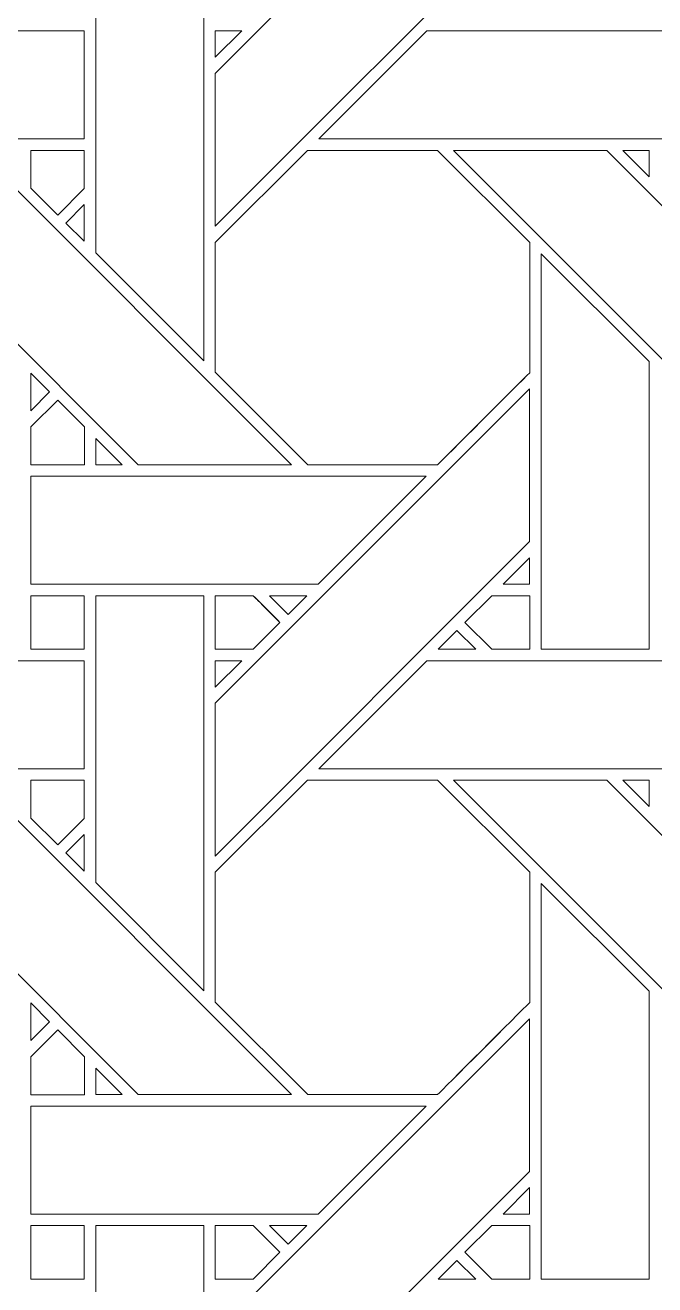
# Model space of a CAD drawing. Header units: inches. Extents: x 4.9 to 19.9, y 1.6 to 16.6.
# Drawn here: x 17.078 to 18.026, y 7.148 to 9.046 of the extents above; entities that cross this region are included whole.
import ezdxf

# ---------------------------------------------------------------- set-up
doc = ezdxf.new("R2010")
doc.units = ezdxf.units.IN
doc.header["$MEASUREMENT"] = 0
doc.layers.add('Design', color=7, linetype='Continuous', lineweight=0)

msp = doc.modelspace()

# ---------------------------------------------------------------- linework, layer by layer
at = {"layer": 'Design'}
for points, knots in [([(4.882854037814669, 16.59476386176223), (4.882854037814669, 16.59476386176223), (4.882854037814669, 1.594763861762152), (4.882854037814669, 1.594763861762152), (4.882854037814669, 1.594763861762152), (19.88285319010416, 1.594763861762152), (19.88285319010416, 1.594763861762152), (19.88285319010416, 1.594763861762152), (19.88285319010416, 16.59476386176223), (19.88285319010416, 16.59476386176223), (19.88285319010416, 16.59476386176223), (4.882854037814669, 16.59476386176223), (4.882854037814669, 16.59476386176223)], [0, 0, 0, 0, 1, 1, 1, 2, 2, 2, 3, 3, 3, 4, 4, 4, 4]), ([(5.683952837729848, 15.79366501657361), (5.683952837729848, 15.79366501657361), (5.683952837729848, 2.395862706950664), (5.683952837729848, 2.395862706950664), (5.683952837729848, 2.395862706950664), (19.08175439018904, 2.395862706950664), (19.08175439018904, 2.395862706950664), (19.08175439018904, 2.395862706950664), (19.08175439018904, 15.79366501657361), (19.08175439018904, 15.79366501657361), (19.08175439018904, 15.79366501657361), (5.683952837729848, 15.79366501657361), (5.683952837729848, 15.79366501657361)], [0, 0, 0, 0, 1, 1, 1, 2, 2, 2, 3, 3, 3, 4, 4, 4, 4]), ([(17.83769904242624, 9.21664089626736), (17.83769904242624, 9.21664089626736), (17.36402893066404, 8.742984347873264), (17.36402893066404, 8.742984347873264), (17.36402893066404, 8.742984347873264), (17.36402893066404, 8.973080952962238), (17.36402893066404, 8.973080952962238), (17.36402893066404, 8.973080952962238), (17.83769904242624, 9.446683247884113), (17.83769904242624, 9.446683247884113), (17.83769904242624, 9.446683247884113), (17.83769904242624, 9.21664089626736), (17.83769904242624, 9.21664089626736)], [0, 0, 0, 0, 1, 1, 1, 2, 2, 2, 3, 3, 3, 4, 4, 4, 4]), ([(17.18397352430555, 8.7030029296875), (17.18397352430555, 8.7030029296875), (17.18397352430555, 9.13519541422526), (17.18397352430555, 9.13519541422526), (17.18397352430555, 9.13519541422526), (17.34688991970486, 9.13519541422526), (17.34688991970486, 9.13519541422526), (17.34688991970486, 9.13519541422526), (17.34688991970486, 8.540072123209635), (17.34688991970486, 8.540072123209635), (17.34688991970486, 8.540072123209635), (17.18397352430555, 8.7030029296875), (17.18397352430555, 8.7030029296875)], [0, 0, 0, 0, 1, 1, 1, 2, 2, 2, 3, 3, 3, 4, 4, 4, 4]), ([(17.16642591688376, 9.037278917100695), (17.16642591688376, 9.037278917100695), (17.16642591688376, 8.87447018093533), (17.16642591688376, 8.87447018093533), (17.16642591688376, 8.87447018093533), (16.57113986545139, 8.87447018093533), (16.57113986545139, 8.87447018093533), (16.57113986545139, 8.87447018093533), (16.73398844401041, 9.037278917100695), (16.73398844401041, 9.037278917100695), (16.73398844401041, 9.037278917100695), (17.16642591688376, 9.037278917100695), (17.16642591688376, 9.037278917100695)], [0, 0, 0, 0, 1, 1, 1, 2, 2, 2, 3, 3, 3, 4, 4, 4, 4]), ([(17.40387301974834, 9.037278917100695), (17.40387301974834, 9.037278917100695), (17.36402893066404, 8.997447543674044), (17.36402893066404, 8.997447543674044), (17.36402893066404, 8.997447543674044), (17.36402893066404, 9.037278917100695), (17.36402893066404, 9.037278917100695), (17.36402893066404, 9.037278917100695), (17.40387301974834, 9.037278917100695), (17.40387301974834, 9.037278917100695)], [0, 0, 0, 0, 1, 1, 1, 2, 2, 2, 3, 3, 3, 3]), ([(18.11515469021265, 9.037278917100695), (18.11515469021265, 9.037278917100695), (18.11515469021265, 8.87447018093533), (18.11515469021265, 8.87447018093533), (18.11515469021265, 8.87447018093533), (17.51988050672751, 8.87447018093533), (17.51988050672751, 8.87447018093533), (17.51988050672751, 8.87447018093533), (17.68271891276041, 9.037278917100695), (17.68271891276041, 9.037278917100695), (17.68271891276041, 9.037278917100695), (18.11515469021265, 9.037278917100695), (18.11515469021265, 9.037278917100695)], [0, 0, 0, 0, 1, 1, 1, 2, 2, 2, 3, 3, 3, 4, 4, 4, 4]), ([(17.24800618489583, 8.383688184950087), (17.24800618489583, 8.383688184950087), (16.77445983886721, 8.857331169976128), (16.77445983886721, 8.857331169976128), (16.77445983886721, 8.857331169976128), (17.00539991590709, 8.857331169976128), (17.00539991590709, 8.857331169976128), (17.00539991590709, 8.857331169976128), (17.47904459635416, 8.383688184950087), (17.47904459635416, 8.383688184950087), (17.47904459635416, 8.383688184950087), (17.24800618489583, 8.383688184950087), (17.24800618489583, 8.383688184950087)], [0, 0, 0, 0, 1, 1, 1, 2, 2, 2, 3, 3, 3, 4, 4, 4, 4]), ([(17.16645473904082, 8.857332865397135), (17.16645473904082, 8.857332865397135), (17.16645473904082, 8.799736870659721), (17.16645473904082, 8.799736870659721), (17.16645473904082, 8.799736870659721), (17.12652587890625, 8.759786817762587), (17.12652587890625, 8.759786817762587), (17.12652587890625, 8.759786817762587), (17.08619520399305, 8.800128512912327), (17.08619520399305, 8.800128512912327), (17.08619520399305, 8.800128512912327), (17.08619520399305, 8.857332865397135), (17.08619520399305, 8.857332865397135), (17.08619520399305, 8.857332865397135), (17.16645473904082, 8.857332865397135), (17.16645473904082, 8.857332865397135)], [0, 0, 0, 0, 1, 1, 1, 2, 2, 2, 3, 3, 3, 4, 4, 4, 5, 5, 5, 5]), ([(17.12652587890625, 8.759786817762587), (17.12652587890625, 8.759786817762587), (17.08619520399305, 8.800128512912327), (17.08619520399305, 8.800128512912327), (17.08619520399305, 8.800128512912327), (17.08619520399305, 8.857332865397135), (17.08619520399305, 8.857332865397135), (17.08619520399305, 8.857332865397135), (17.16645473904082, 8.857332865397135), (17.16645473904082, 8.857332865397135), (17.16645473904082, 8.857332865397135), (17.16645473904082, 8.799736870659721), (17.16645473904082, 8.799736870659721), (17.16645473904082, 8.799736870659721), (17.12652587890625, 8.759786817762587), (17.12652587890625, 8.759786817762587)], [0, 0, 0, 0, 1, 1, 1, 2, 2, 2, 3, 3, 3, 4, 4, 4, 5, 5, 5, 5]), ([(17.50277031792542, 8.857318454318577), (17.50277031792542, 8.857318454318577), (17.69898139105903, 8.857318454318577), (17.69898139105903, 8.857318454318577), (17.69898139105903, 8.857318454318577), (17.83773125542542, 8.71860165066189), (17.83773125542542, 8.71860165066189), (17.83773125542542, 8.71860165066189), (17.83773125542542, 8.52238040500217), (17.83773125542542, 8.52238040500217), (17.81993272569444, 8.504445393880207), (17.70800611707901, 8.392704433865015), (17.69902208116319, 8.383693271213108), (17.69902208116319, 8.383693271213108), (17.50330946180555, 8.383693271213108), (17.50330946180555, 8.383693271213108), (17.50330946180555, 8.383693271213108), (17.36406453450528, 8.52293480767144), (17.36406453450528, 8.52293480767144), (17.36406453450528, 8.52293480767144), (17.36406453450528, 8.718594868977863), (17.36406453450528, 8.718594868977863), (17.36406453450528, 8.718594868977863), (17.50277031792542, 8.857318454318577), (17.50277031792542, 8.857318454318577)], [0, 0, 0, 0, 1, 1, 1, 2, 2, 2, 3, 3, 3, 4, 4, 4, 5, 5, 5, 6, 6, 6, 7, 7, 7, 8, 8, 8, 8]), ([(17.83773125542542, 8.52238040500217), (17.82041761610251, 8.504928588867188), (17.70838758680555, 8.39308590359158), (17.69902208116319, 8.383693271213108), (17.69902208116319, 8.383693271213108), (17.50330946180555, 8.383693271213108), (17.50330946180555, 8.383693271213108), (17.50330946180555, 8.383693271213108), (17.36406453450528, 8.52293480767144), (17.36406453450528, 8.52293480767144), (17.36406453450528, 8.52293480767144), (17.36406453450528, 8.718594868977863), (17.36406453450528, 8.718594868977863), (17.36406453450528, 8.718594868977863), (17.50277031792542, 8.857318454318577), (17.50277031792542, 8.857318454318577), (17.50277031792542, 8.857318454318577), (17.69898139105903, 8.857318454318577), (17.69898139105903, 8.857318454318577), (17.69898139105903, 8.857318454318577), (17.83773125542542, 8.71860165066189), (17.83773125542542, 8.71860165066189), (17.83773125542542, 8.71860165066189), (17.83773125542542, 8.52238040500217), (17.83773125542542, 8.52238040500217)], [0, 0, 0, 0, 1, 1, 1, 2, 2, 2, 3, 3, 3, 4, 4, 4, 5, 5, 5, 6, 6, 6, 7, 7, 7, 8, 8, 8, 8]), ([(18.19673665364583, 8.383688184950087), (18.19673665364583, 8.383688184950087), (17.7231750488282, 8.857331169976128), (17.7231750488282, 8.857331169976128), (17.7231750488282, 8.857331169976128), (17.95412868923611, 8.857331169976128), (17.95412868923611, 8.857331169976128), (17.95412868923611, 8.857331169976128), (18.42777167426223, 8.383688184950087), (18.42777167426223, 8.383688184950087), (18.42777167426223, 8.383688184950087), (18.19673665364583, 8.383688184950087), (18.19673665364583, 8.383688184950087)], [0, 0, 0, 0, 1, 1, 1, 2, 2, 2, 3, 3, 3, 4, 4, 4, 4]), ([(18.01768663194444, 8.857331169976128), (18.01768663194444, 8.857331169976128), (18.01768663194444, 8.817500644259983), (18.01768663194444, 8.817500644259983), (18.01768663194444, 8.817500644259983), (17.97825113932291, 8.857331169976128), (17.97825113932291, 8.857331169976128), (17.97825113932291, 8.857331169976128), (18.01768663194444, 8.857331169976128), (18.01768663194444, 8.857331169976128)], [0, 0, 0, 0, 1, 1, 1, 2, 2, 2, 3, 3, 3, 3]), ([(17.16642591688376, 8.775491502549913), (17.16642591688376, 8.775491502549913), (17.16642591688376, 8.720332675509983), (17.16642591688376, 8.720332675509983), (17.16642591688376, 8.720332675509983), (17.13866848415806, 8.747721354166666), (17.13866848415806, 8.747721354166666), (17.13866848415806, 8.747721354166666), (17.16642591688376, 8.775491502549913), (17.16642591688376, 8.775491502549913)], [0, 0, 0, 0, 1, 1, 1, 2, 2, 2, 3, 3, 3, 3]), ([(17.85483805338541, 8.105688307020399), (17.85483805338541, 8.105688307020399), (17.85483805338541, 8.701532999674479), (17.85483805338541, 8.701532999674479), (17.85483805338541, 8.701532999674479), (18.01760525173611, 8.539377848307291), (18.01760525173611, 8.539377848307291), (18.01760525173611, 8.539377848307291), (18.01760525173611, 8.105688307020399), (18.01760525173611, 8.105688307020399), (18.01760525173611, 8.105688307020399), (17.85483805338541, 8.105688307020399), (17.85483805338541, 8.105688307020399)], [0, 0, 0, 0, 1, 1, 1, 2, 2, 2, 3, 3, 3, 4, 4, 4, 4]), ([(17.08617824978306, 8.465120103624132), (17.08617824978306, 8.465120103624132), (17.08617824978306, 8.52188534206814), (17.08617824978306, 8.52188534206814), (17.08617824978306, 8.52188534206814), (17.11435614691848, 8.49329884847005), (17.11435614691848, 8.49329884847005), (17.11435614691848, 8.49329884847005), (17.08617824978306, 8.465120103624132), (17.08617824978306, 8.465120103624132)], [0, 0, 0, 0, 1, 1, 1, 2, 2, 2, 3, 3, 3, 3]), ([(17.83769904242624, 8.267911275227863), (17.83769904242624, 8.267911275227863), (17.36402893066404, 7.794254726833766), (17.36402893066404, 7.794254726833766), (17.36402893066404, 7.794254726833766), (17.36402893066404, 8.0243657430013), (17.36402893066404, 8.0243657430013), (17.36402893066404, 8.0243657430013), (17.83769904242624, 8.497953626844618), (17.83769904242624, 8.497953626844618), (17.83769904242624, 8.497953626844618), (17.83769904242624, 8.267911275227863), (17.83769904242624, 8.267911275227863)], [0, 0, 0, 0, 1, 1, 1, 2, 2, 2, 3, 3, 3, 4, 4, 4, 4]), ([(17.08620876736111, 8.383448282877604), (17.08620876736111, 8.383448282877604), (17.08620876736111, 8.440740797254774), (17.08620876736111, 8.440740797254774), (17.08620876736111, 8.440740797254774), (17.1265394422743, 8.481072319878471), (17.1265394422743, 8.481072319878471), (17.1265394422743, 8.481072319878471), (17.1668701171875, 8.440744188096788), (17.1668701171875, 8.440744188096788), (17.1668701171875, 8.440744188096788), (17.1668701171875, 8.383448282877604), (17.1668701171875, 8.383448282877604), (17.1668701171875, 8.383448282877604), (17.08620876736111, 8.383448282877604), (17.08620876736111, 8.383448282877604)], [0, 0, 0, 0, 1, 1, 1, 2, 2, 2, 3, 3, 3, 4, 4, 4, 5, 5, 5, 5]), ([(17.1265394422743, 8.481072319878471), (17.1265394422743, 8.481072319878471), (17.1668701171875, 8.440744188096788), (17.1668701171875, 8.440744188096788), (17.1668701171875, 8.440744188096788), (17.1668701171875, 8.383448282877604), (17.1668701171875, 8.383448282877604), (17.1668701171875, 8.383448282877604), (17.08620876736111, 8.383448282877604), (17.08620876736111, 8.383448282877604), (17.08620876736111, 8.383448282877604), (17.08620876736111, 8.440740797254774), (17.08620876736111, 8.440740797254774), (17.08620876736111, 8.440740797254774), (17.1265394422743, 8.481072319878471), (17.1265394422743, 8.481072319878471)], [0, 0, 0, 0, 1, 1, 1, 2, 2, 2, 3, 3, 3, 4, 4, 4, 5, 5, 5, 5]), ([(17.18409559461805, 8.383674621582031), (17.18409559461805, 8.383674621582031), (17.18409559461805, 8.423465304904514), (17.18409559461805, 8.423465304904514), (17.18409559461805, 8.423465304904514), (17.22380405002168, 8.383674621582031), (17.22380405002168, 8.383674621582031), (17.22380405002168, 8.383674621582031), (17.18409559461805, 8.383674621582031), (17.18409559461805, 8.383674621582031)], [0, 0, 0, 0, 1, 1, 1, 2, 2, 2, 3, 3, 3, 3]), ([(17.5191463894314, 8.203741285536024), (17.5191463894314, 8.203741285536024), (17.08617824978306, 8.203741285536024), (17.08617824978306, 8.203741285536024), (17.08617824978306, 8.203741285536024), (17.08617824978306, 8.36644066704644), (17.08617824978306, 8.36644066704644), (17.08617824978306, 8.36644066704644), (17.68188815646709, 8.36644066704644), (17.68188815646709, 8.36644066704644), (17.68188815646709, 8.36644066704644), (17.5191463894314, 8.203741285536024), (17.5191463894314, 8.203741285536024)], [0, 0, 0, 0, 1, 1, 1, 2, 2, 2, 3, 3, 3, 4, 4, 4, 4]), ([(17.83771260579429, 8.243531121148003), (17.83771260579429, 8.243531121148003), (17.83771260579429, 8.20375484890408), (17.83771260579429, 8.20375484890408), (17.83771260579429, 8.20375484890408), (17.79793633355042, 8.20375484890408), (17.79793633355042, 8.20375484890408), (17.79793633355042, 8.20375484890408), (17.83771260579429, 8.243531121148003), (17.83771260579429, 8.243531121148003)], [0, 0, 0, 0, 1, 1, 1, 2, 2, 2, 3, 3, 3, 3]), ([(17.08621554904514, 8.105678134494358), (17.08621554904514, 8.105678134494358), (17.08621554904514, 8.186459859212238), (17.08621554904514, 8.186459859212238), (17.08621554904514, 8.186459859212238), (17.16645473904082, 8.186459859212238), (17.16645473904082, 8.186459859212238), (17.16645473904082, 8.186459859212238), (17.16645473904082, 8.105678134494358), (17.16645473904082, 8.105678134494358), (17.16645473904082, 8.105678134494358), (17.08621554904514, 8.105678134494358), (17.08621554904514, 8.105678134494358)], [0, 0, 0, 0, 1, 1, 1, 2, 2, 2, 3, 3, 3, 4, 4, 4, 4]), ([(17.08621554904514, 8.105678134494358), (17.08621554904514, 8.105678134494358), (17.08621554904514, 8.186459859212238), (17.08621554904514, 8.186459859212238), (17.08621554904514, 8.186459859212238), (17.16645473904082, 8.186459859212238), (17.16645473904082, 8.186459859212238), (17.16645473904082, 8.186459859212238), (17.16645473904082, 8.105678134494358), (17.16645473904082, 8.105678134494358), (17.16645473904082, 8.105678134494358), (17.08621554904514, 8.105678134494358), (17.08621554904514, 8.105678134494358)], [0, 0, 0, 0, 1, 1, 1, 2, 2, 2, 3, 3, 3, 4, 4, 4, 4]), ([(17.18397352430555, 7.75426059299045), (17.18397352430555, 7.75426059299045), (17.18397352430555, 8.186466640896265), (17.18397352430555, 8.186466640896265), (17.18397352430555, 8.186466640896265), (17.34688991970486, 8.186466640896265), (17.34688991970486, 8.186466640896265), (17.34688991970486, 8.186466640896265), (17.34688991970486, 7.591356913248697), (17.34688991970486, 7.591356913248697), (17.34688991970486, 7.591356913248697), (17.18397352430555, 7.75426059299045), (17.18397352430555, 7.75426059299045)], [0, 0, 0, 0, 1, 1, 1, 2, 2, 2, 3, 3, 3, 4, 4, 4, 4]), ([(17.42113579644097, 8.186459859212238), (17.42627631293403, 8.1813481648763), (17.45704820421014, 8.150536431206596), (17.46147325303819, 8.146112230088974), (17.46147325303819, 8.146112230088974), (17.42104424370667, 8.10568576388889), (17.42104424370667, 8.10568576388889), (17.42104424370667, 8.10568576388889), (17.36406453450528, 8.10568576388889), (17.36406453450528, 8.10568576388889), (17.36406453450528, 8.10568576388889), (17.36406453450528, 8.186459859212238), (17.36406453450528, 8.186459859212238), (17.36406453450528, 8.186459859212238), (17.42113579644097, 8.186459859212238), (17.42113579644097, 8.186459859212238)], [0, 0, 0, 0, 1, 1, 1, 2, 2, 2, 3, 3, 3, 4, 4, 4, 5, 5, 5, 5]), ([(17.44573296440972, 8.161827087402344), (17.44573296440972, 8.161827087402344), (17.46147325303819, 8.146112230088974), (17.46147325303819, 8.146112230088974), (17.46147325303819, 8.146112230088974), (17.42104424370667, 8.10568576388889), (17.42104424370667, 8.10568576388889), (17.42104424370667, 8.10568576388889), (17.36406453450528, 8.10568576388889), (17.36406453450528, 8.10568576388889), (17.36406453450528, 8.10568576388889), (17.36406453450528, 8.186459859212238), (17.36406453450528, 8.186459859212238), (17.36406453450528, 8.186459859212238), (17.42113579644097, 8.186459859212238), (17.42113579644097, 8.186459859212238), (17.426513671875, 8.18109639485677), (17.43640814887153, 8.171165466308594), (17.44573296440972, 8.161827087402344)], [0, 0, 0, 0, 1, 1, 1, 2, 2, 2, 3, 3, 3, 4, 4, 4, 5, 5, 5, 6, 6, 6, 6]), ([(17.44546169704861, 8.186466640896265), (17.44546169704861, 8.186466640896265), (17.50192599826389, 8.186466640896265), (17.50192599826389, 8.186466640896265), (17.50192599826389, 8.186466640896265), (17.47363959418403, 8.158287896050346), (17.47363959418403, 8.158287896050346), (17.47363959418403, 8.158287896050346), (17.44546169704861, 8.186466640896265), (17.44546169704861, 8.186466640896265)], [0, 0, 0, 0, 1, 1, 1, 2, 2, 2, 3, 3, 3, 3]), ([(17.78062947591153, 8.105678134494358), (17.78062947591153, 8.105678134494358), (17.74027506510416, 8.14605712890625), (17.74027506510416, 8.14605712890625), (17.74027506510416, 8.14605712890625), (17.78069729275181, 8.186483595106337), (17.78069729275181, 8.186483595106337), (17.78069729275181, 8.186483595106337), (17.83774481879348, 8.186483595106337), (17.83774481879348, 8.186483595106337), (17.83774481879348, 8.186483595106337), (17.83774481879348, 8.105678134494358), (17.83774481879348, 8.105678134494358), (17.83774481879348, 8.105678134494358), (17.78062947591153, 8.105678134494358), (17.78062947591153, 8.105678134494358)], [0, 0, 0, 0, 1, 1, 1, 2, 2, 2, 3, 3, 3, 4, 4, 4, 5, 5, 5, 5]), ([(17.83774481879348, 8.105678134494358), (17.83774481879348, 8.105678134494358), (17.78062947591153, 8.105678134494358), (17.78062947591153, 8.105678134494358), (17.78062947591153, 8.105678134494358), (17.74027506510416, 8.14605712890625), (17.74027506510416, 8.14605712890625), (17.74027506510416, 8.14605712890625), (17.78069729275181, 8.186483595106337), (17.78069729275181, 8.186483595106337), (17.78069729275181, 8.186483595106337), (17.83774481879348, 8.186483595106337), (17.83774481879348, 8.186483595106337), (17.83774481879348, 8.186483595106337), (17.83774481879348, 8.105678134494358), (17.83774481879348, 8.105678134494358)], [0, 0, 0, 0, 1, 1, 1, 2, 2, 2, 3, 3, 3, 4, 4, 4, 5, 5, 5, 5]), ([(17.72812906901041, 8.133948432074652), (17.72812906901041, 8.133948432074652), (17.75636291503904, 8.105688307020399), (17.75636291503904, 8.105688307020399), (17.75636291503904, 8.105688307020399), (17.69985622829861, 8.105688307020399), (17.69985622829861, 8.105688307020399), (17.69985622829861, 8.105688307020399), (17.72812906901041, 8.133948432074652), (17.72812906901041, 8.133948432074652)], [0, 0, 0, 0, 1, 1, 1, 2, 2, 2, 3, 3, 3, 3]), ([(17.16642591688376, 8.088549296061197), (17.16642591688376, 8.088549296061197), (17.16642591688376, 7.925740559895833), (17.16642591688376, 7.925740559895833), (17.16642591688376, 7.925740559895833), (16.57113986545139, 7.925740559895833), (16.57113986545139, 7.925740559895833), (16.57113986545139, 7.925740559895833), (16.73398844401041, 8.088549296061197), (16.73398844401041, 8.088549296061197), (16.73398844401041, 8.088549296061197), (17.16642591688376, 8.088549296061197), (17.16642591688376, 8.088549296061197)], [0, 0, 0, 0, 1, 1, 1, 2, 2, 2, 3, 3, 3, 4, 4, 4, 4]), ([(17.40387301974834, 8.088549296061197), (17.40387301974834, 8.088549296061197), (17.36402893066404, 8.04871877034505), (17.36402893066404, 8.04871877034505), (17.36402893066404, 8.04871877034505), (17.36402893066404, 8.088549296061197), (17.36402893066404, 8.088549296061197), (17.36402893066404, 8.088549296061197), (17.40387301974834, 8.088549296061197), (17.40387301974834, 8.088549296061197)], [0, 0, 0, 0, 1, 1, 1, 2, 2, 2, 3, 3, 3, 3]), ([(18.11515469021265, 8.088549296061197), (18.11515469021265, 8.088549296061197), (18.11515469021265, 7.925740559895833), (18.11515469021265, 7.925740559895833), (18.11515469021265, 7.925740559895833), (17.51986694335945, 7.925740559895833), (17.51986694335945, 7.925740559895833), (17.51986694335945, 7.925740559895833), (17.68271891276041, 8.088549296061197), (17.68271891276041, 8.088549296061197), (17.68271891276041, 8.088549296061197), (18.11515469021265, 8.088549296061197), (18.11515469021265, 8.088549296061197)], [0, 0, 0, 0, 1, 1, 1, 2, 2, 2, 3, 3, 3, 4, 4, 4, 4]), ([(17.24800618489583, 7.434959411621093), (17.24800618489583, 7.434959411621093), (16.77445983886721, 7.908602396647134), (16.77445983886721, 7.908602396647134), (16.77445983886721, 7.908602396647134), (17.00539991590709, 7.908602396647134), (17.00539991590709, 7.908602396647134), (17.00539991590709, 7.908602396647134), (17.47904459635416, 7.434959411621093), (17.47904459635416, 7.434959411621093), (17.47904459635416, 7.434959411621093), (17.24800618489583, 7.434959411621093), (17.24800618489583, 7.434959411621093)], [0, 0, 0, 0, 1, 1, 1, 2, 2, 2, 3, 3, 3, 4, 4, 4, 4]), ([(17.16645473904082, 7.90859646267361), (17.16645473904082, 7.90859646267361), (17.16645473904082, 7.851000467936197), (17.16645473904082, 7.851000467936197), (17.16645473904082, 7.851000467936197), (17.12652587890625, 7.811050415039062), (17.12652587890625, 7.811050415039062), (17.12652587890625, 7.811050415039062), (17.08619520399305, 7.851392110188801), (17.08619520399305, 7.851392110188801), (17.08619520399305, 7.851392110188801), (17.08619520399305, 7.90859646267361), (17.08619520399305, 7.90859646267361), (17.08619520399305, 7.90859646267361), (17.16645473904082, 7.90859646267361), (17.16645473904082, 7.90859646267361)], [0, 0, 0, 0, 1, 1, 1, 2, 2, 2, 3, 3, 3, 4, 4, 4, 5, 5, 5, 5]), ([(17.12652587890625, 7.811050415039062), (17.12652587890625, 7.811050415039062), (17.08619520399305, 7.851392110188801), (17.08619520399305, 7.851392110188801), (17.08619520399305, 7.851392110188801), (17.08619520399305, 7.90859646267361), (17.08619520399305, 7.90859646267361), (17.08619520399305, 7.90859646267361), (17.16645473904082, 7.90859646267361), (17.16645473904082, 7.90859646267361), (17.16645473904082, 7.90859646267361), (17.16645473904082, 7.851000467936197), (17.16645473904082, 7.851000467936197), (17.16645473904082, 7.851000467936197), (17.12652587890625, 7.811050415039062), (17.12652587890625, 7.811050415039062)], [0, 0, 0, 0, 1, 1, 1, 2, 2, 2, 3, 3, 3, 4, 4, 4, 5, 5, 5, 5]), ([(17.50277031792542, 7.908582899305555), (17.50277031792542, 7.908582899305555), (17.69898139105903, 7.908582899305555), (17.69898139105903, 7.908582899305555), (17.69898139105903, 7.908582899305555), (17.83773125542542, 7.769865247938367), (17.83773125542542, 7.769865247938367), (17.83773125542542, 7.769865247938367), (17.83773125542542, 7.573650783962673), (17.83773125542542, 7.573650783962673), (17.81993272569444, 7.555715772840711), (17.70800611707901, 7.443968878851996), (17.69902208116319, 7.434956868489583), (17.69902208116319, 7.434956868489583), (17.50331624348958, 7.434956868489583), (17.50331624348958, 7.434956868489583), (17.50331624348958, 7.434956868489583), (17.36406453450528, 7.574198404947916), (17.36406453450528, 7.574198404947916), (17.36406453450528, 7.574198404947916), (17.36406453450528, 7.769865247938367), (17.36406453450528, 7.769865247938367), (17.36406453450528, 7.769865247938367), (17.50277031792542, 7.908582899305555), (17.50277031792542, 7.908582899305555)], [0, 0, 0, 0, 1, 1, 1, 2, 2, 2, 3, 3, 3, 4, 4, 4, 5, 5, 5, 6, 6, 6, 7, 7, 7, 8, 8, 8, 8]), ([(17.83773125542542, 7.573650783962673), (17.81980387369791, 7.55558607313368), (17.70791117350263, 7.443873087565103), (17.69902208116319, 7.434956868489583), (17.69902208116319, 7.434956868489583), (17.50331624348958, 7.434956868489583), (17.50331624348958, 7.434956868489583), (17.50331624348958, 7.434956868489583), (17.36406453450528, 7.574198404947916), (17.36406453450528, 7.574198404947916), (17.36406453450528, 7.574198404947916), (17.36406453450528, 7.769865247938367), (17.36406453450528, 7.769865247938367), (17.36406453450528, 7.769865247938367), (17.50277031792542, 7.908582899305555), (17.50277031792542, 7.908582899305555), (17.50277031792542, 7.908582899305555), (17.69898139105903, 7.908582899305555), (17.69898139105903, 7.908582899305555), (17.69898139105903, 7.908582899305555), (17.83773125542542, 7.769865247938367), (17.83773125542542, 7.769865247938367), (17.83773125542542, 7.769865247938367), (17.83773125542542, 7.573650783962673), (17.83773125542542, 7.573650783962673)], [0, 0, 0, 0, 1, 1, 1, 2, 2, 2, 3, 3, 3, 4, 4, 4, 5, 5, 5, 6, 6, 6, 7, 7, 7, 8, 8, 8, 8]), ([(18.19673665364583, 7.434959411621093), (18.19673665364583, 7.434959411621093), (17.7231750488282, 7.908602396647134), (17.7231750488282, 7.908602396647134), (17.7231750488282, 7.908602396647134), (17.95412868923611, 7.908602396647134), (17.95412868923611, 7.908602396647134), (17.95412868923611, 7.908602396647134), (18.42777167426223, 7.434959411621093), (18.42777167426223, 7.434959411621093), (18.42777167426223, 7.434959411621093), (18.19673665364583, 7.434959411621093), (18.19673665364583, 7.434959411621093)], [0, 0, 0, 0, 1, 1, 1, 2, 2, 2, 3, 3, 3, 4, 4, 4, 4]), ([(18.01768663194444, 7.908602396647134), (18.01768663194444, 7.908602396647134), (18.01768663194444, 7.868771023220485), (18.01768663194444, 7.868771023220485), (18.01768663194444, 7.868771023220485), (17.97825113932291, 7.908602396647134), (17.97825113932291, 7.908602396647134), (17.97825113932291, 7.908602396647134), (18.01768663194444, 7.908602396647134), (18.01768663194444, 7.908602396647134)], [0, 0, 0, 0, 1, 1, 1, 2, 2, 2, 3, 3, 3, 3]), ([(17.16642591688376, 7.826761881510416), (17.16642591688376, 7.826761881510416), (17.16642591688376, 7.771603054470485), (17.16642591688376, 7.771603054470485), (17.16642591688376, 7.771603054470485), (17.13866848415806, 7.798992580837673), (17.13866848415806, 7.798992580837673), (17.13866848415806, 7.798992580837673), (17.16642591688376, 7.826761881510416), (17.16642591688376, 7.826761881510416)], [0, 0, 0, 0, 1, 1, 1, 2, 2, 2, 3, 3, 3, 3]), ([(17.85483805338541, 7.156958685980902), (17.85483805338541, 7.156958685980902), (17.85483805338541, 7.752804226345485), (17.85483805338541, 7.752804226345485), (17.85483805338541, 7.752804226345485), (18.01760525173611, 7.590648227267794), (18.01760525173611, 7.590648227267794), (18.01760525173611, 7.590648227267794), (18.01760525173611, 7.156958685980902), (18.01760525173611, 7.156958685980902), (18.01760525173611, 7.156958685980902), (17.85483805338541, 7.156958685980902), (17.85483805338541, 7.156958685980902)], [0, 0, 0, 0, 1, 1, 1, 2, 2, 2, 3, 3, 3, 4, 4, 4, 4]), ([(17.08617824978306, 7.516391330295138), (17.08617824978306, 7.516391330295138), (17.08617824978306, 7.573156568739149), (17.08617824978306, 7.573156568739149), (17.08617824978306, 7.573156568739149), (17.11435614691848, 7.54458279079861), (17.11435614691848, 7.54458279079861), (17.11435614691848, 7.54458279079861), (17.08617824978306, 7.516391330295138), (17.08617824978306, 7.516391330295138)], [0, 0, 0, 0, 1, 1, 1, 2, 2, 2, 3, 3, 3, 3]), ([(17.83769904242624, 7.319182501898871), (17.83769904242624, 7.319182501898871), (17.36402893066404, 6.845539516872829), (17.36402893066404, 6.845539516872829), (17.36402893066404, 6.845539516872829), (17.36402893066404, 7.075636121961805), (17.36402893066404, 7.075636121961805), (17.36402893066404, 7.075636121961805), (17.83769904242624, 7.549224853515625), (17.83769904242624, 7.549224853515625), (17.83769904242624, 7.549224853515625), (17.83769904242624, 7.319182501898871), (17.83769904242624, 7.319182501898871)], [0, 0, 0, 0, 1, 1, 1, 2, 2, 2, 3, 3, 3, 4, 4, 4, 4]), ([(17.08620876736111, 7.434718661838107), (17.08620876736111, 7.434718661838107), (17.08620876736111, 7.49200439453125), (17.08620876736111, 7.49200439453125), (17.08620876736111, 7.49200439453125), (17.1265394422743, 7.532335917154947), (17.1265394422743, 7.532335917154947), (17.1265394422743, 7.532335917154947), (17.1668701171875, 7.492007785373263), (17.1668701171875, 7.492007785373263), (17.1668701171875, 7.492007785373263), (17.1668701171875, 7.434718661838107), (17.1668701171875, 7.434718661838107), (17.1668701171875, 7.434718661838107), (17.08620876736111, 7.434718661838107), (17.08620876736111, 7.434718661838107)], [0, 0, 0, 0, 1, 1, 1, 2, 2, 2, 3, 3, 3, 4, 4, 4, 5, 5, 5, 5]), ([(17.1265394422743, 7.532335917154947), (17.1265394422743, 7.532335917154947), (17.1668701171875, 7.492007785373263), (17.1668701171875, 7.492007785373263), (17.1668701171875, 7.492007785373263), (17.1668701171875, 7.434718661838107), (17.1668701171875, 7.434718661838107), (17.1668701171875, 7.434718661838107), (17.08620876736111, 7.434718661838107), (17.08620876736111, 7.434718661838107), (17.08620876736111, 7.434718661838107), (17.08620876736111, 7.49200439453125), (17.08620876736111, 7.49200439453125), (17.08620876736111, 7.49200439453125), (17.1265394422743, 7.532335917154947), (17.1265394422743, 7.532335917154947)], [0, 0, 0, 0, 1, 1, 1, 2, 2, 2, 3, 3, 3, 4, 4, 4, 5, 5, 5, 5]), ([(17.18409559461805, 7.434945848253037), (17.18409559461805, 7.434945848253037), (17.18409559461805, 7.474735683865016), (17.18409559461805, 7.474735683865016), (17.18409559461805, 7.474735683865016), (17.22380405002168, 7.434945848253037), (17.22380405002168, 7.434945848253037), (17.22380405002168, 7.434945848253037), (17.18409559461805, 7.434945848253037), (17.18409559461805, 7.434945848253037)], [0, 0, 0, 0, 1, 1, 1, 2, 2, 2, 3, 3, 3, 3]), ([(17.5191463894314, 7.255011664496527), (17.5191463894314, 7.255011664496527), (17.08617824978306, 7.255011664496527), (17.08617824978306, 7.255011664496527), (17.08617824978306, 7.255011664496527), (17.08617824978306, 7.417711893717447), (17.08617824978306, 7.417711893717447), (17.08617824978306, 7.417711893717447), (17.68188815646709, 7.417711893717447), (17.68188815646709, 7.417711893717447), (17.68188815646709, 7.417711893717447), (17.5191463894314, 7.255011664496527), (17.5191463894314, 7.255011664496527)], [0, 0, 0, 0, 1, 1, 1, 2, 2, 2, 3, 3, 3, 4, 4, 4, 4]), ([(17.83771260579429, 7.294802347819009), (17.83771260579429, 7.294802347819009), (17.83771260579429, 7.255025227864583), (17.83771260579429, 7.255025227864583), (17.83771260579429, 7.255025227864583), (17.79793633355042, 7.255025227864583), (17.79793633355042, 7.255025227864583), (17.79793633355042, 7.255025227864583), (17.83771260579429, 7.294802347819009), (17.83771260579429, 7.294802347819009)], [0, 0, 0, 0, 1, 1, 1, 2, 2, 2, 3, 3, 3, 3]), ([(17.08621554904514, 7.156942579481336), (17.08621554904514, 7.156942579481336), (17.08621554904514, 7.237724304199218), (17.08621554904514, 7.237724304199218), (17.08621554904514, 7.237724304199218), (17.16645473904082, 7.237724304199218), (17.16645473904082, 7.237724304199218), (17.16645473904082, 7.237724304199218), (17.16645473904082, 7.156942579481336), (17.16645473904082, 7.156942579481336), (17.16645473904082, 7.156942579481336), (17.08621554904514, 7.156942579481336), (17.08621554904514, 7.156942579481336)], [0, 0, 0, 0, 1, 1, 1, 2, 2, 2, 3, 3, 3, 4, 4, 4, 4]), ([(17.08621554904514, 7.156942579481336), (17.08621554904514, 7.156942579481336), (17.08621554904514, 7.237724304199218), (17.08621554904514, 7.237724304199218), (17.08621554904514, 7.237724304199218), (17.16645473904082, 7.237724304199218), (17.16645473904082, 7.237724304199218), (17.16645473904082, 7.237724304199218), (17.16645473904082, 7.156942579481336), (17.16645473904082, 7.156942579481336), (17.16645473904082, 7.156942579481336), (17.08621554904514, 7.156942579481336), (17.08621554904514, 7.156942579481336)], [0, 0, 0, 0, 1, 1, 1, 2, 2, 2, 3, 3, 3, 4, 4, 4, 4]), ([(17.18397352430555, 6.805545383029513), (17.18397352430555, 6.805545383029513), (17.18397352430555, 7.23773701985677), (17.18397352430555, 7.23773701985677), (17.18397352430555, 7.23773701985677), (17.34688991970486, 7.23773701985677), (17.34688991970486, 7.23773701985677), (17.34688991970486, 7.23773701985677), (17.34688991970486, 6.6426272922092), (17.34688991970486, 6.6426272922092), (17.34688991970486, 6.6426272922092), (17.18397352430555, 6.805545383029513), (17.18397352430555, 6.805545383029513)], [0, 0, 0, 0, 1, 1, 1, 2, 2, 2, 3, 3, 3, 4, 4, 4, 4]), ([(17.42112901475694, 7.237724304199218), (17.42626953125, 7.232612609863281), (17.45704820421014, 7.201800028483072), (17.46147325303819, 7.19737582736545), (17.46147325303819, 7.19737582736545), (17.42104424370667, 7.156949361165364), (17.42104424370667, 7.156949361165364), (17.42104424370667, 7.156949361165364), (17.36406453450528, 7.156949361165364), (17.36406453450528, 7.156949361165364), (17.36406453450528, 7.156949361165364), (17.36406453450528, 7.237724304199218), (17.36406453450528, 7.237724304199218), (17.36406453450528, 7.237724304199218), (17.42112901475694, 7.237724304199218), (17.42112901475694, 7.237724304199218)], [0, 0, 0, 0, 1, 1, 1, 2, 2, 2, 3, 3, 3, 4, 4, 4, 5, 5, 5, 5]), ([(17.44675360785597, 7.212076822916666), (17.44675360785597, 7.212076822916666), (17.46147325303819, 7.19737582736545), (17.46147325303819, 7.19737582736545), (17.46147325303819, 7.19737582736545), (17.42104424370667, 7.156949361165364), (17.42104424370667, 7.156949361165364), (17.42104424370667, 7.156949361165364), (17.36406453450528, 7.156949361165364), (17.36406453450528, 7.156949361165364), (17.36406453450528, 7.156949361165364), (17.36406453450528, 7.237724304199218), (17.36406453450528, 7.237724304199218), (17.36406453450528, 7.237724304199218), (17.42112901475694, 7.237724304199218), (17.42112901475694, 7.237724304199218), (17.42672390407986, 7.232170952690971), (17.43714396158862, 7.22170172797309), (17.44675360785597, 7.212076822916666)], [0, 0, 0, 0, 1, 1, 1, 2, 2, 2, 3, 3, 3, 4, 4, 4, 5, 5, 5, 6, 6, 6, 6]), ([(17.44546169704861, 7.23773701985677), (17.44546169704861, 7.23773701985677), (17.50192599826389, 7.23773701985677), (17.50192599826389, 7.23773701985677), (17.50192599826389, 7.23773701985677), (17.47363959418403, 7.209559122721353), (17.47363959418403, 7.209559122721353), (17.47363959418403, 7.209559122721353), (17.44546169704861, 7.23773701985677), (17.44546169704861, 7.23773701985677)], [0, 0, 0, 0, 1, 1, 1, 2, 2, 2, 3, 3, 3, 3]), ([(17.78062947591153, 7.156942579481336), (17.78062947591153, 7.156942579481336), (17.74027506510416, 7.197321573893228), (17.74027506510416, 7.197321573893228), (17.74027506510416, 7.197321573893228), (17.78069729275181, 7.237748040093315), (17.78069729275181, 7.237748040093315), (17.78069729275181, 7.237748040093315), (17.83774481879348, 7.237748040093315), (17.83774481879348, 7.237748040093315), (17.83774481879348, 7.237748040093315), (17.83774481879348, 7.156942579481336), (17.83774481879348, 7.156942579481336), (17.83774481879348, 7.156942579481336), (17.78062947591153, 7.156942579481336), (17.78062947591153, 7.156942579481336)], [0, 0, 0, 0, 1, 1, 1, 2, 2, 2, 3, 3, 3, 4, 4, 4, 5, 5, 5, 5]), ([(17.83774481879348, 7.156942579481336), (17.83774481879348, 7.156942579481336), (17.78062947591153, 7.156942579481336), (17.78062947591153, 7.156942579481336), (17.78062947591153, 7.156942579481336), (17.74027506510416, 7.197321573893228), (17.74027506510416, 7.197321573893228), (17.74027506510416, 7.197321573893228), (17.78069729275181, 7.237748040093315), (17.78069729275181, 7.237748040093315), (17.78069729275181, 7.237748040093315), (17.83774481879348, 7.237748040093315), (17.83774481879348, 7.237748040093315), (17.83774481879348, 7.237748040093315), (17.83774481879348, 7.156942579481336), (17.83774481879348, 7.156942579481336)], [0, 0, 0, 0, 1, 1, 1, 2, 2, 2, 3, 3, 3, 4, 4, 4, 5, 5, 5, 5]), ([(17.72812906901041, 7.185218811035156), (17.72812906901041, 7.185218811035156), (17.75637647840709, 7.156958685980902), (17.75637647840709, 7.156958685980902), (17.75637647840709, 7.156958685980902), (17.69985622829861, 7.156958685980902), (17.69985622829861, 7.156958685980902), (17.69985622829861, 7.156958685980902), (17.72812906901041, 7.185218811035156), (17.72812906901041, 7.185218811035156)], [0, 0, 0, 0, 1, 1, 1, 2, 2, 2, 3, 3, 3, 3])]:
    msp.add_open_spline(points, degree=3, knots=knots, dxfattribs=at)

doc.saveas('drawing.dxf')
